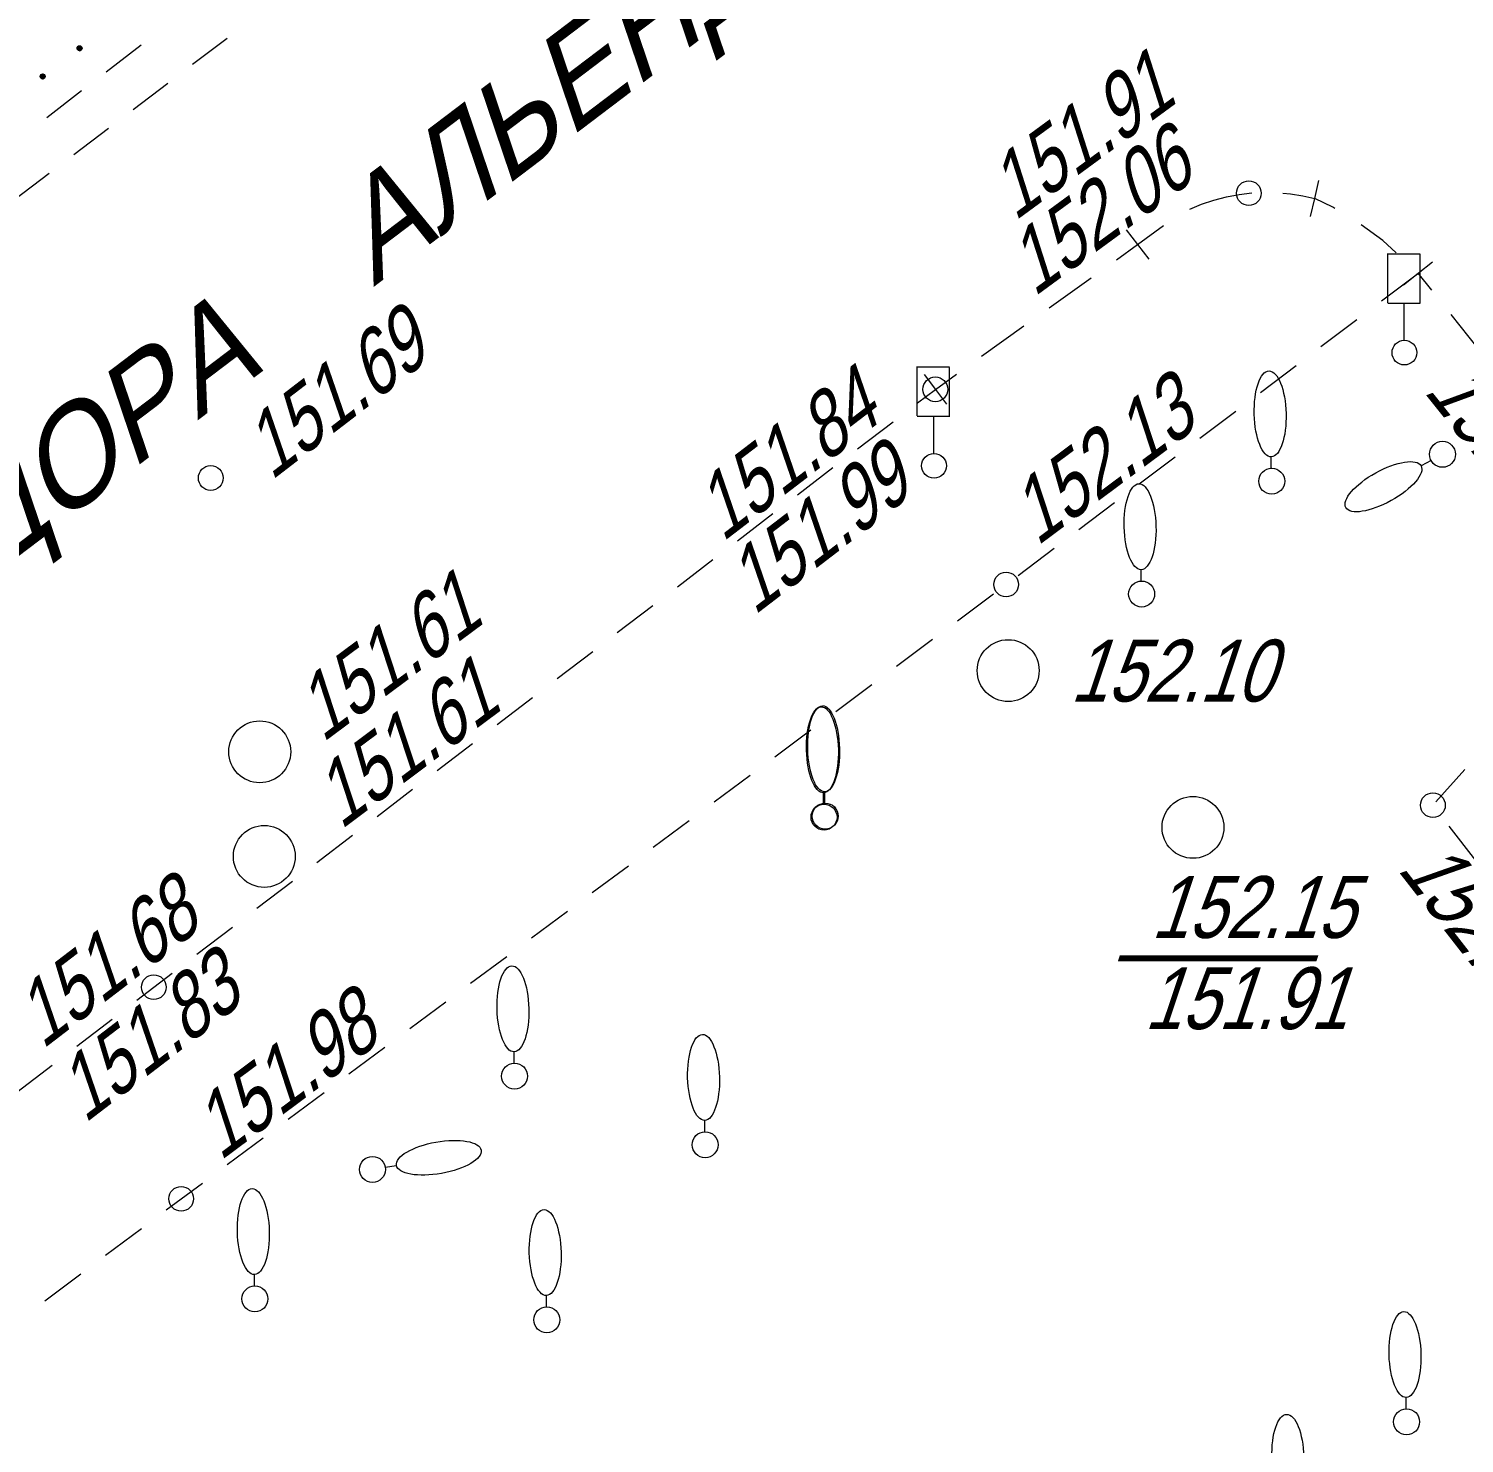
# Model space of a CAD drawing. Header units: metres. Extents: x 382 to 851, y 14083 to 14440.
# Drawn here: x 687.61 to 710.81, y 14295.75 to 14318.62 of the extents above; entities that cross this region are included whole.
import ezdxf
from ezdxf.enums import TextEntityAlignment as Align

# ---------------------------------------------------------------- set-up
doc = ezdxf.new("R2010")
doc.units = ezdxf.units.M
doc.header["$MEASUREMENT"] = 0
for name, color, linetype, lineweight in [('Бортовой камень', 7, 'Continuous', 25), ('Внутреннее заполнение', 7, 'Continuous', 25), ('Горизонтали', 7, 'Continuous', 25), ('Граница улицы', 7, 'Continuous', 25), ('Колодцы', 7, 'Continuous', 25), ('Отдельно стоящее дерево', 7, 'Continuous', 25), ('Полоса деревьев', 7, 'Continuous', 25), ('Светофоры', 7, 'Continuous', 25)]:
    doc.layers.add(name, color=color, linetype=linetype, lineweight=lineweight)
doc.styles.add('Style-RUSSIAN_1251 I 0.32289', font='RUSSIAN_1251.shx', dxfattribs={"oblique": 18.5})

# ---------------------------------------------------------------- blocks, each defined once
blk = doc.blocks.new('DEREVO_93')
at = {"layer": 'Отдельно стоящее дерево', "color": 251, "linetype": 'Continuous', "lineweight": 9, "flags": 128}
blk.add_lwpolyline([(-0.007, 0.21), (-0.007, 0.393)], dxfattribs=at)
at = {"layer": 'Отдельно стоящее дерево', "color": 251, "linetype": 'Continuous', "lineweight": 9}
blk.add_arc((0.00028, -0.00002), 0.21, 0, 359.999994, dxfattribs=at)
blk.add_ellipse((-0.02522, 1.08798), major_axis=(-0.0185, 0.695), ratio=0.36982862, dxfattribs=at)
blk = doc.blocks.new('DEREVO_94')
at = {"layer": 'Отдельно стоящее дерево', "color": 251, "linetype": 'Continuous', "lineweight": 9, "flags": 128}
blk.add_lwpolyline([(-0.007, 0.21), (-0.007, 0.393)], dxfattribs=at)
at = {"layer": 'Отдельно стоящее дерево', "color": 251, "linetype": 'Continuous', "lineweight": 9}
blk.add_arc((-0.00003, -0.00003), 0.21, 0, 359.999994, dxfattribs=at)
blk.add_ellipse((-0.02553, 1.08797), major_axis=(-0.0185, 0.695), ratio=0.36982862, dxfattribs=at)
blk = doc.blocks.new('DEREVO_100')
at = {"layer": 'Отдельно стоящее дерево', "color": 251, "linetype": 'Continuous', "lineweight": 9, "flags": 128}
blk.add_lwpolyline([(-0.007, 0.21), (-0.007, 0.393)], dxfattribs=at)
at = {"layer": 'Отдельно стоящее дерево', "color": 251, "linetype": 'Continuous', "lineweight": 9}
blk.add_arc((0.00037, 0.00041), 0.21, 0, 359.999994, dxfattribs=at)
blk.add_ellipse((-0.02513, 1.08841), major_axis=(-0.0185, 0.695), ratio=0.36982862, dxfattribs=at)
blk = doc.blocks.new('DEREVO_101')
at = {"layer": 'Отдельно стоящее дерево', "color": 251, "linetype": 'Continuous', "lineweight": 9, "flags": 128}
blk.add_lwpolyline([(-0.007, 0.21), (-0.007, 0.393)], dxfattribs=at)
at = {"layer": 'Отдельно стоящее дерево', "color": 251, "linetype": 'Continuous', "lineweight": 9}
blk.add_arc((0.00044, 0.00032), 0.21, 0, 359.999994, dxfattribs=at)
blk.add_ellipse((-0.02506, 1.08832), major_axis=(-0.0185, 0.695), ratio=0.36982862, dxfattribs=at)
blk = doc.blocks.new('KOLOD_23')
at = {"layer": 'Колодцы', "color": 251, "linetype": 'Continuous', "lineweight": 9}
blk.add_arc((0, 0), 0.5, 0, 360, dxfattribs=at)
blk = doc.blocks.new('PIKET_124')
at = {"layer": 'Горизонтали', "color": 251, "linetype": 'Continuous', "lineweight": 9}
blk.add_arc((0, 0), 0.2, 0, 360, dxfattribs=at)
blk = doc.blocks.new('DEREVO_179')
at = {"layer": 'Отдельно стоящее дерево', "color": 251, "linetype": 'Continuous', "lineweight": 9, "flags": 128}
blk.add_lwpolyline([(-0.007, 0.21), (-0.007, 0.393)], dxfattribs=at)
at = {"layer": 'Отдельно стоящее дерево', "color": 251, "linetype": 'Continuous', "lineweight": 9}
blk.add_arc((0, 0), 0.21, 0, 359.99999, dxfattribs=at)
blk.add_ellipse((-0.0255, 1.088), major_axis=(-0.0185, 0.695), ratio=0.3698286, dxfattribs=at)
blk = doc.blocks.new('DEREVO_180')
at = {"layer": 'Отдельно стоящее дерево', "color": 251, "linetype": 'Continuous', "lineweight": 9, "flags": 128}
blk.add_lwpolyline([(-0.007, 0.21), (-0.007, 0.393)], dxfattribs=at)
at = {"layer": 'Отдельно стоящее дерево', "color": 251, "linetype": 'Continuous', "lineweight": 9}
blk.add_arc((0, 0), 0.21, 0, 359.99999, dxfattribs=at)
blk.add_ellipse((-0.0255, 1.088), major_axis=(-0.0185, 0.695), ratio=0.3698286, dxfattribs=at)
blk = doc.blocks.new('DEREVO_181')
at = {"layer": 'Отдельно стоящее дерево', "color": 251, "linetype": 'Continuous', "lineweight": 9, "flags": 128}
blk.add_lwpolyline([(-0.007, 0.21), (-0.007, 0.393)], dxfattribs=at)
at = {"layer": 'Отдельно стоящее дерево', "color": 251, "linetype": 'Continuous', "lineweight": 9}
blk.add_arc((0, 0), 0.21, 0, 359.99999, dxfattribs=at)
blk.add_ellipse((-0.0255, 1.088), major_axis=(-0.0185, 0.695), ratio=0.3698286, dxfattribs=at)
blk = doc.blocks.new('DEREVO_182')
at = {"layer": 'Отдельно стоящее дерево', "color": 251, "linetype": 'Continuous', "lineweight": 9, "flags": 128}
blk.add_lwpolyline([(-0.007, 0.21), (-0.007, 0.393)], dxfattribs=at)
at = {"layer": 'Отдельно стоящее дерево', "color": 251, "linetype": 'Continuous', "lineweight": 9}
blk.add_arc((0, 0), 0.21, 0, 359.99999, dxfattribs=at)
blk.add_ellipse((-0.0255, 1.088), major_axis=(-0.0185, 0.695), ratio=0.3698286, dxfattribs=at)
blk = doc.blocks.new('DEREVO_183')
at = {"layer": 'Отдельно стоящее дерево', "color": 251, "linetype": 'Continuous', "lineweight": 9, "flags": 128}
blk.add_lwpolyline([(-0.007, 0.21), (-0.007, 0.393)], dxfattribs=at)
at = {"layer": 'Отдельно стоящее дерево', "color": 251, "linetype": 'Continuous', "lineweight": 9}
blk.add_arc((0, 0), 0.21, 0, 359.99999, dxfattribs=at)
blk.add_ellipse((-0.0255, 1.088), major_axis=(-0.0185, 0.695), ratio=0.3698286, dxfattribs=at)
blk = doc.blocks.new('DEREVO_184')
at = {"layer": 'Отдельно стоящее дерево', "color": 251, "linetype": 'Continuous', "lineweight": 9, "flags": 128}
blk.add_lwpolyline([(-0.007, 0.21), (-0.008, 0.393)], dxfattribs=at)
at = {"layer": 'Отдельно стоящее дерево', "color": 251, "linetype": 'Continuous', "lineweight": 9}
blk.add_arc((0, 0), 0.21, 0, 360, dxfattribs=at)
blk.add_ellipse((-0.025, 1.088), major_axis=(-0.019, 0.695), ratio=0.369829, dxfattribs=at)
blk = doc.blocks.new('DEREVO_212')
at = {"layer": 'Отдельно стоящее дерево', "color": 251, "linetype": 'Continuous', "lineweight": 9, "flags": 128}
blk.add_lwpolyline([(-0.007, 0.21), (-0.007, 0.393)], dxfattribs=at)
at = {"layer": 'Отдельно стоящее дерево', "color": 251, "linetype": 'Continuous', "lineweight": 9}
blk.add_arc((0, 0), 0.21, 0, 360, dxfattribs=at)
blk.add_ellipse((-0.025, 1.088), major_axis=(-0.019, 0.695), ratio=0.369829, dxfattribs=at)
blk = doc.blocks.new('DEREVO_213')
at = {"layer": 'Отдельно стоящее дерево', "color": 251, "linetype": 'Continuous', "lineweight": 9, "flags": 128}
blk.add_lwpolyline([(-0.007, 0.21), (-0.007, 0.394)], dxfattribs=at)
at = {"layer": 'Отдельно стоящее дерево', "color": 251, "linetype": 'Continuous', "lineweight": 9}
blk.add_arc((0, 0), 0.21, 0, 360, dxfattribs=at)
blk.add_ellipse((-0.026, 1.088), major_axis=(-0.019, 0.695), ratio=0.369829, dxfattribs=at)
blk = doc.blocks.new('KOLOD_26')
at = {"layer": 'Колодцы', "color": 251, "linetype": 'Continuous', "lineweight": 9}
blk.add_arc((0, 0), 0.5, 0, 360, dxfattribs=at)
blk = doc.blocks.new('DORZN1_33')
at = {"layer": 'Светофоры', "color": 251, "linetype": 'Continuous', "lineweight": 9}
for p, q in [((-0.27, 0.806), (-0.27, 1.603)), ((-0.27, 1.598), (0.252, 1.598)), ((0.252, 0.792), (0.252, 1.589)), ((-0.27, 0.801), (0.248, 0.801)), ((-0.004, 0.2), (-0.004, 0.801))]:
    blk.add_line(p, q, dxfattribs=at)
blk.add_arc((0, 0), 0.2, 0, 360, dxfattribs=at)
blk = doc.blocks.new('KOLOD_71')
at = {"layer": 'Колодцы', "color": 251, "linetype": 'Continuous', "lineweight": 9}
blk.add_arc((0, 0), 0.5, 0, 360, dxfattribs=at)
blk = doc.blocks.new('KOLOD_72')
at = {"layer": 'Колодцы', "color": 251, "linetype": 'Continuous', "lineweight": 9}
blk.add_arc((0, 0), 0.5, 0, 360, dxfattribs=at)
blk = doc.blocks.new('DORZN1_34')
at = {"layer": 'Светофоры', "color": 251, "linetype": 'Continuous', "lineweight": 9}
for p, q in [((-0.27, 0.806), (-0.27, 1.603)), ((-0.27, 1.598), (0.252, 1.598)), ((0.252, 0.792), (0.252, 1.589)), ((-0.27, 0.801), (0.248, 0.801)), ((-0.004, 0.2), (-0.004, 0.801))]:
    blk.add_line(p, q, dxfattribs=at)
blk.add_arc((0, 0), 0.2, 0, 360, dxfattribs=at)
blk = doc.blocks.new('PIKET_356')
at = {"layer": 'Горизонтали', "color": 251, "linetype": 'Continuous', "lineweight": 9}
blk.add_arc((0, 0), 0.2, 0, 360, dxfattribs=at)
blk = doc.blocks.new('PIKET_362')
at = {"layer": 'Горизонтали', "color": 251, "linetype": 'Continuous', "lineweight": 9}
blk.add_arc((0, 0), 0.2, 0, 360, dxfattribs=at)
blk = doc.blocks.new('PIKET_363')
at = {"layer": 'Горизонтали', "color": 251, "linetype": 'Continuous', "lineweight": 9}
blk.add_arc((0, 0), 0.2, 0, 360, dxfattribs=at)
blk = doc.blocks.new('msdElementTypeLine_45')
at = {"layer": 'Граница улицы', "color": 251, "linetype": 'Continuous', "lineweight": 9}
for p, q in [((2.926, 2.096), (3.267, 2.341)), ((1.837, 1.316), (2.519, 1.805)), ((0.748, 0.536), (1.43, 1.025)), ((0, 0), (0.341, 0.245))]:
    blk.add_line(p, q, dxfattribs=at)
blk = doc.blocks.new('msdElementTypeLineString_89')
at = {"layer": 'Бортовой камень', "color": 251, "linetype": 'Continuous', "lineweight": 9}
blk.add_line((0.001, 0), (0.422, 0.309), dxfattribs=at)
at = {"layer": 'Бортовой камень', "color": 251, "linetype": 'Continuous', "lineweight": 9, "flags": 128}
for points in [[(0.845, 0.574), (1.034, 0.652), (1.234, 0.719), (1.438, 0.772), (1.645, 0.811), (1.851, 0.834)], [(2.351, 0.831), (2.472, 0.82), (2.671, 0.788), (2.865, 0.743)]]:
    blk.add_lwpolyline(points, dxfattribs=at)
blk = doc.blocks.new('PIKET_365')
at = {"layer": 'Горизонтали', "color": 251, "linetype": 'Continuous', "lineweight": 9}
blk.add_arc((0, 0), 0.2, 0, 360, dxfattribs=at)
blk = doc.blocks.new('PIKET_366')
at = {"layer": 'Горизонтали', "color": 251, "linetype": 'Continuous', "lineweight": 9}
blk.add_arc((0, 0), 0.2, 0, 360, dxfattribs=at)
blk = doc.blocks.new('PIKET_367')
at = {"layer": 'Горизонтали', "color": 251, "linetype": 'Continuous', "lineweight": 9}
blk.add_arc((0, 0), 0.2, 0, 360, dxfattribs=at)
blk = doc.blocks.new('msdElementTypeLineString_98')
at = {"layer": 'Полоса деревьев', "color": 251, "linetype": 'Continuous', "lineweight": 9}
for p, q in [((42.398, 32.545), (42.441, 32.578)), ((42.398, 32.539), (42.447, 32.576)), ((42.398, 32.532), (42.453, 32.575)), ((42.399, 32.527), (42.458, 32.572)), ((42.401, 32.554), (42.431, 32.577)), ((42.401, 32.522), (42.462, 32.569)), ((42.404, 32.518), (42.466, 32.565)), ((42.406, 32.564), (42.413, 32.569)), ((42.406, 32.513), (42.469, 32.562)), ((42.41, 32.51), (42.472, 32.557)), ((42.414, 32.506), (42.473, 32.552)), ((42.418, 32.504), (42.475, 32.547)), ((42.424, 32.502), (42.476, 32.542)), ((42.43, 32.5), (42.476, 32.535)), ((42.436, 32.498), (42.476, 32.529)), ((42.447, 32.501), (42.471, 32.519)), ((41.802, 32.089), (41.845, 32.122)), ((41.802, 32.083), (41.851, 32.12)), ((41.802, 32.076), (41.858, 32.119)), ((41.804, 32.071), (41.862, 32.116)), ((41.806, 32.098), (41.836, 32.121)), ((41.806, 32.067), (41.866, 32.113)), ((41.808, 32.062), (41.87, 32.109)), ((41.81, 32.057), (41.874, 32.106)), ((41.811, 32.108), (41.818, 32.113)), ((41.814, 32.054), (41.876, 32.101)), ((41.818, 32.051), (41.878, 32.096)), ((41.823, 32.048), (41.88, 32.092)), ((41.828, 32.046), (41.88, 32.086)), ((41.834, 32.044), (41.88, 32.079)), ((41.84, 32.043), (41.88, 32.073)), ((41.851, 32.045), (41.875, 32.063))]:
    blk.add_line(p, q, dxfattribs=at)
for centre in [(42.437, 32.538), (41.841, 32.082)]:
    blk.add_circle(centre, 0.04, dxfattribs=at)
blk = doc.blocks.new('msdElementTypeLineString_106')
at = {"layer": 'Граница улицы', "color": 251, "linetype": 'Continuous', "lineweight": 9}
for p, q in [((38.996, 29.152), (39.575, 29.59)), ((38.017, 28.413), (38.597, 28.851)), ((37.039, 27.673), (37.618, 28.111)), ((36.061, 26.934), (36.64, 27.372)), ((35.082, 26.195), (35.662, 26.632)), ((34.104, 25.455), (34.683, 25.893)), ((33.126, 24.716), (33.705, 25.154)), ((32.143, 23.982), (32.726, 24.416)), ((31.16, 23.249), (31.742, 23.683)), ((30.176, 22.517), (30.759, 22.951)), ((29.193, 21.784), (29.776, 22.218)), ((28.21, 21.052), (28.792, 21.485)), ((27.226, 20.319), (27.809, 20.753)), ((26.243, 19.586), (26.825, 20.02)), ((25.26, 18.854), (25.842, 19.288)), ((24.276, 18.121), (24.859, 18.555)), ((23.293, 17.389), (23.875, 17.823)), ((22.309, 16.656), (22.892, 17.09)), ((21.326, 15.923), (21.908, 16.357)), ((20.343, 15.191), (20.925, 15.625)), ((18.377, 13.724), (18.959, 14.159)), ((17.394, 12.99), (17.976, 13.425))]:
    blk.add_line(p, q, dxfattribs=at)
at = {"layer": 'Граница улицы', "color": 251, "linetype": 'Continuous', "lineweight": 9, "flags": 128}
for points in [[(38.244, 30.649), (38.212, 30.667), (37.917, 30.807)], [(39.232, 29.929), (39.016, 30.131), (38.665, 30.382)], [(19.359, 14.458), (19.599, 14.637), (19.942, 14.892)]]:
    blk.add_lwpolyline(points, dxfattribs=at)
blk = doc.blocks.new('msdElementTypeLineString_110')
at = {"layer": 'Бортовой камень', "color": 251, "linetype": 'Continuous', "lineweight": 9}
for p, q in [((71.529, 46.076), (70.968, 45.651)), ((70.57, 45.348), (70.009, 44.923)), ((69.611, 44.621), (69.05, 44.195)), ((68.651, 43.893), (68.091, 43.468))]:
    blk.add_line(p, q, dxfattribs=at)
blk = doc.blocks.new('msdElementTypeLineString_111')
at = {"layer": 'Бортовой камень', "color": 251, "linetype": 'Continuous', "lineweight": 9}
for p, q in [((42.56, 32.619), (41.997, 32.185)), ((41.601, 31.879), (41.039, 31.445))]:
    blk.add_line(p, q, dxfattribs=at)
blk = doc.blocks.new('msdElementTypeLineString_113')
at = {"layer": 'Бортовой камень', "color": 251, "linetype": 'Continuous', "lineweight": 9}
for p, q in [((39.807, 37.099), (39.587, 37.374)), ((40.559, 36.159), (40.119, 36.709)), ((39.874, 28.828), (40.344, 29.352)), ((40.522, 27.882), (40.089, 28.437))]:
    blk.add_line(p, q, dxfattribs=at)
blk = doc.blocks.new('msdElementTypeLineString_117')
at = {"layer": 'Бортовой камень', "color": 251, "linetype": 'Continuous', "lineweight": 9}
for p, q in [((48.205, 36.969), (48.492, 37.188)), ((47.235, 36.226), (47.808, 36.665)), ((46.264, 35.483), (46.838, 35.922)), ((45.293, 34.74), (45.867, 35.179)), ((44.323, 33.997), (44.896, 34.436)), ((43.352, 33.255), (43.926, 33.694)), ((42.382, 32.512), (42.955, 32.951)), ((41.411, 31.769), (41.985, 32.208)), ((40.441, 31.026), (41.014, 31.465)), ((39.47, 30.283), (40.043, 30.722)), ((38.499, 29.541), (39.073, 29.98)), ((37.529, 28.798), (38.102, 29.237)), ((36.558, 28.055), (37.132, 28.494)), ((34.618, 26.569), (35.191, 27.008)), ((33.648, 25.825), (34.221, 26.264))]:
    blk.add_line(p, q, dxfattribs=at)
at = {"layer": 'Бортовой камень', "color": 251, "linetype": 'Continuous', "lineweight": 9, "flags": 128}
blk.add_lwpolyline([(35.588, 27.312), (35.863, 27.523), (36.161, 27.751)], dxfattribs=at)

msp = doc.modelspace()

# ---------------------------------------------------------------- linework, layer by layer
at = {"layer": 'Внутреннее заполнение', "color": 251, "linetype": 'Continuous', "lineweight": 9, "flags": 128}
for points in [[(708.323, 14315.583), (708.39, 14315.875), (708.457, 14316.167)], [(705.345, 14315.371), (705.526, 14315.132), (705.707, 14314.893)], [(709.826, 14314.48), (710.06, 14314.667), (710.294, 14314.854)], [(702.078, 14313.03), (702.259, 14312.791), (702.44, 14312.552)]]:
    msp.add_lwpolyline(points, dxfattribs=at)

# ---------------------------------------------------------------- block references
at = {"layer": 'Бортовой камень', "color": 251, "linetype": 'Continuous', "lineweight": 9}
for name, p in [('msdElementTypeLineString_111', (646.863, 14285.736)), ('msdElementTypeLineString_110', (619.288, 14272.389)), ('msdElementTypeLineString_89', (705.525, 14315.132)), ('msdElementTypeLineString_113', (670.473, 14277.293)), ('msdElementTypeLineString_117', (653.767, 14275.603))]:
    msp.add_blockref(name, p, dxfattribs=at)
at = {"layer": 'Горизонтали', "color": 251, "linetype": 'Continuous', "lineweight": 9}
for name, p in [('PIKET_365', (707.325, 14315.962)), ('PIKET_366', (702.259, 14312.791)), ('PIKET_124', (690.55, 14311.358)), ('PIKET_363', (703.403, 14309.636)), ('PIKET_356', (710.299, 14306.068)), ('PIKET_367', (689.63, 14303.126)), ('PIKET_362', (690.072, 14299.705))]:
    msp.add_blockref(name, p, dxfattribs=at)
at = {"layer": 'Граница улицы', "color": 251, "linetype": 'Continuous', "lineweight": 9}
for name, p in [('msdElementTypeLineString_106', (670.473, 14285.068)), ('msdElementTypeLine_45', (702.259, 14312.791))]:
    msp.add_blockref(name, p, dxfattribs=at)
at = {"layer": 'Колодцы', "color": 251, "linetype": 'Continuous', "lineweight": 9}
for name, p in [('KOLOD_71', (703.436, 14308.244)), ('KOLOD_26', (691.342, 14306.931)), ('KOLOD_72', (706.422, 14305.709)), ('KOLOD_23', (691.415, 14305.24))]:
    msp.add_blockref(name, p, dxfattribs=at)
at = {"layer": 'Отдельно стоящее дерево', "color": 251, "linetype": 'Continuous', "lineweight": 9}
for name, p in [('DEREVO_183', (707.695, 14311.306)), ('DEREVO_182', (705.593, 14309.482)), ('DEREVO_180', (700.46, 14305.875)), ('DEREVO_181', (700.479, 14305.892)), ('DEREVO_179', (695.459, 14301.688)), ('DEREVO_94', (698.539, 14300.579)), ('DEREVO_212', (691.263, 14298.087)), ('DEREVO_93', (695.98, 14297.748)), ('DEREVO_100', (709.874, 14296.099)), ('DEREVO_101', (707.98, 14294.437))]:
    msp.add_blockref(name, p, dxfattribs=at)
for name, p, rotation in [('DEREVO_184', (710.454, 14311.741), 117.4893351365318), ('DEREVO_213', (693.163, 14300.18), 278.5890769903374)]:
    msp.add_blockref(name, p, dxfattribs=dict(at, rotation=rotation))
at = {"layer": 'Полоса деревьев', "color": 251, "linetype": 'Continuous', "lineweight": 9}
msp.add_blockref('msdElementTypeLineString_98', (645.993, 14285.768), dxfattribs=at)
at = {"layer": 'Светофоры', "color": 251, "linetype": 'Continuous', "lineweight": 9}
for name, p in [('DORZN1_34', (709.839, 14313.385)), ('DORZN1_33', (702.238, 14311.555))]:
    msp.add_blockref(name, p, dxfattribs=at)

# ---------------------------------------------------------------- texts
at = {"layer": 'Горизонтали', "color": 251, "linetype": 'Continuous', "lineweight": 9, "style": 'Style-RUSSIAN_1251 I 0.32289', "oblique": 18.5}
for s, rotation, width, p in [('151.91', 36.2511, 0.8, (703.543, 14315.503)), ('152.06', 36.2511, 0.8, (703.855, 14314.278)), ('151.69', 37.5401, 0.799996, (691.528, 14311.309)), ('151.84', 37.4702, 0.8, (698.82, 14310.314)), ('152.13', 36.6845, 0.8, (703.904, 14310.248)), ('152.09', 308.6598, 0.8, (710.139, 14312.759)), ('151.99', 37.4702, 0.8, (699.332, 14309.129)), ('152.17', 307.9108, 0.8, (709.713, 14305.032)), ('151.68', 37.4702, 0.8, (687.832, 14302.114)), ('151.83', 37.4702, 0.8, (688.515, 14300.916)), ('151.98', 36.6845, 0.8, (690.701, 14300.309))]:
    msp.add_text(s, height=1, rotation=rotation, dxfattribs=dict(at, width=width)).set_placement(p)
at = {"layer": 'Граница улицы', "color": 251, "linetype": 'Continuous', "lineweight": 9, "style": 'Style-RUSSIAN_1251 I 0.32289', "oblique": 18.5}
msp.add_text('УЛИЦА    САЛЬВАДОРА    АЛЬЕНДЕ', height=1.5, rotation=37.1845, dxfattribs=at).set_placement((673.261, 14299.333))
at = {"layer": 'Колодцы', "color": 251, "linetype": 'Continuous', "lineweight": 9, "style": 'Style-RUSSIAN_1251 I 0.32289', "oblique": 18.5, "width": 0.799996}
for rotation, p in [(36.6161, (692.357, 14307.071)), (36.8196, (692.652, 14305.663))]:
    msp.add_text('151.61', height=1, rotation=rotation, dxfattribs=at).set_placement(p)
at = {"layer": 'Колодцы', "color": 251, "linetype": 'Continuous', "lineweight": 9, "style": 'Style-RUSSIAN_1251 I 0.32289', "oblique": 18.5, "width": 0.8}
for s, p in [('152.10', (704.436, 14307.744)), ('152.15', (705.743, 14303.922))]:
    msp.add_text(s, height=1, dxfattribs=at).set_placement(p)
for s, p in [('———', (705.101, 14303.726)), ('151.91', (705.632, 14302.948))]:
    msp.add_text(s, height=1, dxfattribs=at).set_placement(p, align=Align.MIDDLE_LEFT)

doc.saveas('drawing.dxf')
